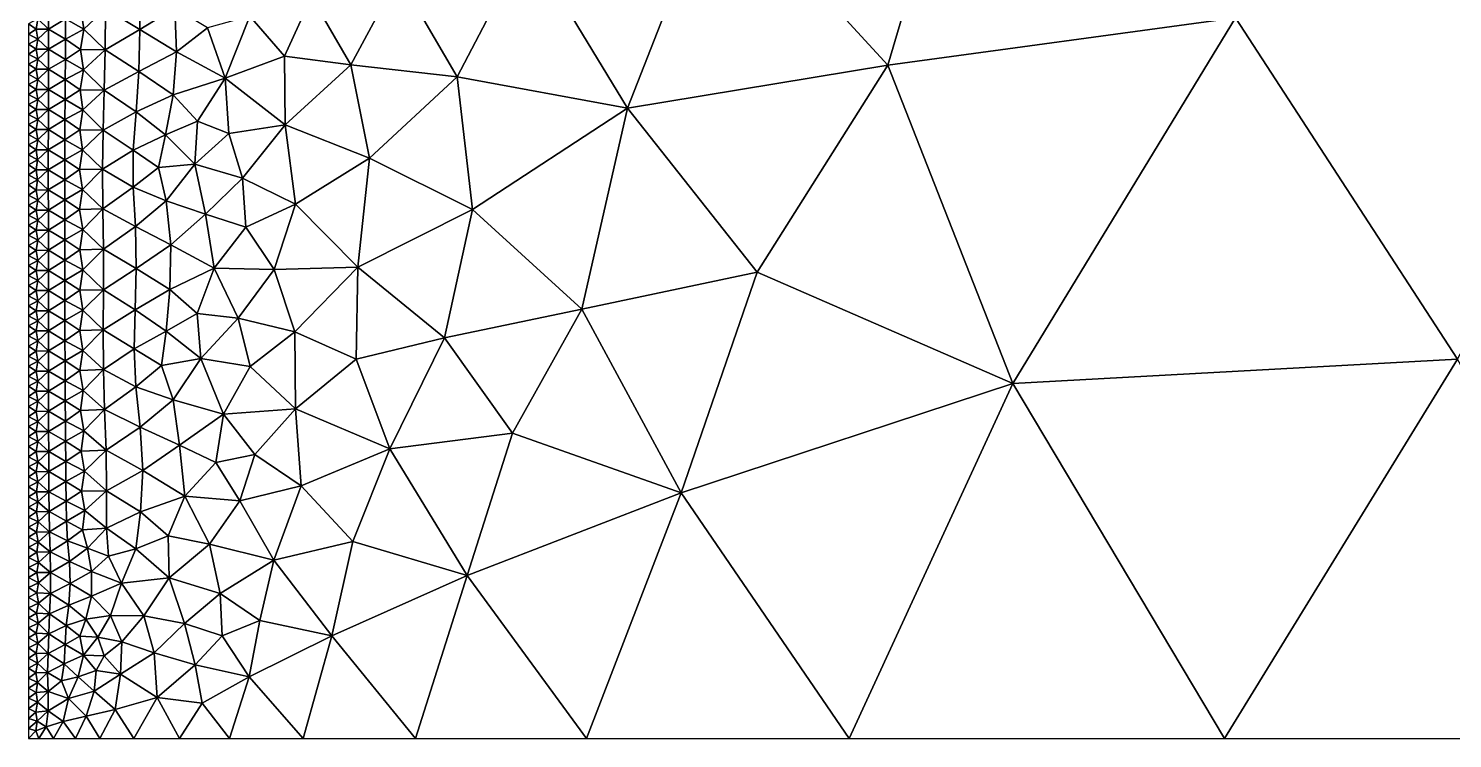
# Model space of a CAD drawing. Header units: metres. Extents: x 0 to 72, y -280 to 0.
# Drawn here: x 0.02 to 28.33, y -280 to -265.88 of the extents above; entities that cross this region are included whole.
import ezdxf

# ---------------------------------------------------------------- set-up
doc = ezdxf.new("R2010")
doc.units = ezdxf.units.M

msp = doc.modelspace()

# ---------------------------------------------------------------- linework, layer by layer
at = {"layer": 'layer', "color": 0}
for points in [[(17.1056, -266.608), (19.0917, -259.909), (13.7135, -262.906)], [(17.1056, -266.608), (24.0171, -265.669), (19.0917, -259.909)], [(11.9336, -267.461), (13.7135, -262.906), (9.93824, -264.177)], [(11.9336, -267.461), (17.1056, -266.608), (13.7135, -262.906)], [(8.54482, -266.837), (9.93824, -264.177), (7.3793, -264.837)], [(8.54482, -266.837), (11.9336, -267.461), (9.93824, -264.177)], [(24.0171, -265.669), (28.433, -272.457), (32.8264, -264.227)], [(6.42834, -266.601), (7.3793, -264.837), (5.64447, -265.246)], [(6.42834, -266.601), (8.54482, -266.837), (7.3793, -264.837)], [(2.23362, -265.075), (1.54971, -265.49), (2.23511, -265.902)], [(2.23362, -265.075), (2.23511, -265.902), (2.93198, -265.475)], [(5.10823, -266.429), (5.64447, -265.246), (4.42041, -265.631)], [(5.10823, -266.429), (6.42834, -266.601), (5.64447, -265.246)], [(0.420062, -265.489), (0.204827, -265.689), (0.41975, -265.89)], [(0.420062, -265.489), (0.41975, -265.89), (0.75581, -265.69)], [(1.06036, -265.49), (0.75581, -265.69), (1.12029, -265.893)], [(1.06036, -265.49), (1.12029, -265.893), (1.54971, -265.49)], [(1.54971, -265.49), (1.12029, -265.893), (1.54394, -266.302)], [(1.54971, -265.49), (1.54394, -266.302), (2.23511, -265.902)], [(2.93198, -265.475), (2.23511, -265.902), (2.9616, -266.34)], [(2.93198, -265.475), (2.9616, -266.34), (3.58135, -265.868)], [(0.204827, -265.689), (0.02, -265.789), (0.174085, -265.889)], [(0.02, -265.789), (0.02, -265.989), (0.174085, -265.889)], [(0.204827, -265.689), (0.174085, -265.889), (0.41975, -265.89)], [(0.75581, -265.69), (0.41975, -265.89), (0.754908, -266.092)], [(0.75581, -265.69), (0.754908, -266.092), (1.12029, -265.893)], [(3.58135, -265.868), (2.9616, -266.34), (3.93312, -266.868)], [(3.93312, -266.868), (4.42041, -265.631), (3.58135, -265.868)], [(3.93312, -266.868), (5.10823, -266.429), (4.42041, -265.631)], [(19.5952, -272.94), (24.0171, -265.669), (17.1056, -266.608)], [(19.5952, -272.94), (28.433, -272.457), (24.0171, -265.669)], [(0.174085, -265.889), (0.02, -265.989), (0.204643, -266.089)], [(0.02, -265.989), (0.02, -266.189), (0.204643, -266.089)], [(0.204643, -266.089), (0.02, -266.189), (0.173899, -266.29)], [(0.204643, -266.089), (0.173899, -266.29), (0.419202, -266.29)], [(0.174085, -265.889), (0.204643, -266.089), (0.41975, -265.89)], [(0.41975, -265.89), (0.204643, -266.089), (0.419202, -266.29)], [(0.41975, -265.89), (0.419202, -266.29), (0.754908, -266.092)], [(0.754908, -266.092), (0.419202, -266.29), (0.753298, -266.493)], [(0.754908, -266.092), (0.753298, -266.493), (1.05731, -266.295)], [(1.12029, -265.893), (0.754908, -266.092), (1.05731, -266.295)], [(1.12029, -265.893), (1.05731, -266.295), (1.54394, -266.302)], [(2.23511, -265.902), (1.54394, -266.302), (2.21748, -266.731)], [(2.23511, -265.902), (2.21748, -266.731), (2.9616, -266.34)], [(0.02, -266.189), (0.02, -266.389), (0.173899, -266.29)], [(0.173899, -266.29), (0.02, -266.389), (0.204357, -266.49)], [(0.02, -266.389), (0.02, -266.589), (0.204357, -266.49)], [(0.173899, -266.29), (0.204357, -266.49), (0.419202, -266.29)], [(0.419202, -266.29), (0.204357, -266.49), (0.418402, -266.691)], [(0.419202, -266.29), (0.418402, -266.691), (0.753298, -266.493)], [(1.05731, -266.295), (0.753298, -266.493), (1.11413, -266.698)], [(1.05731, -266.295), (1.11413, -266.698), (1.54394, -266.302)], [(1.54394, -266.302), (1.11413, -266.698), (1.52674, -267.108)], [(1.54394, -266.302), (1.52674, -267.108), (2.21748, -266.731)], [(2.9616, -266.34), (2.21748, -266.731), (2.89699, -267.197)], [(2.9616, -266.34), (2.89699, -267.197), (3.93312, -266.868)], [(5.12218, -267.794), (5.10823, -266.429), (3.93312, -266.868)], [(5.12218, -267.794), (6.42834, -266.601), (5.10823, -266.429)], [(0.204357, -266.49), (0.02, -266.589), (0.173631, -266.69)], [(0.02, -266.589), (0.02, -266.789), (0.173631, -266.69)], [(0.173631, -266.69), (0.02, -266.789), (0.203973, -266.89)], [(0.204357, -266.49), (0.173631, -266.69), (0.418402, -266.691)], [(0.173631, -266.69), (0.203973, -266.89), (0.418402, -266.691)], [(0.418402, -266.691), (0.203973, -266.89), (0.41739, -267.091)], [(0.418402, -266.691), (0.41739, -267.091), (0.751189, -266.894)], [(0.753298, -266.493), (0.418402, -266.691), (0.751189, -266.894)], [(0.753298, -266.493), (0.751189, -266.894), (1.11413, -266.698)], [(1.11413, -266.698), (0.751189, -266.894), (1.04961, -267.097)], [(1.11413, -266.698), (1.04961, -267.097), (1.52674, -267.108)], [(6.79734, -268.455), (6.42834, -266.601), (5.12218, -267.794)], [(6.79734, -268.455), (8.54482, -266.837), (6.42834, -266.601)], [(14.5103, -270.722), (17.1056, -266.608), (11.9336, -267.461)], [(14.5103, -270.722), (19.5952, -272.94), (17.1056, -266.608)], [(0.02, -266.789), (0.02, -266.99), (0.203973, -266.89)], [(0.203973, -266.89), (0.02, -266.99), (0.173296, -267.09)], [(0.02, -266.99), (0.02, -267.19), (0.173296, -267.09)], [(0.203973, -266.89), (0.173296, -267.09), (0.41739, -267.091)], [(0.751189, -266.894), (0.41739, -267.091), (0.748486, -267.293)], [(0.751189, -266.894), (0.748486, -267.293), (1.04961, -267.097)], [(2.21748, -266.731), (1.52674, -267.108), (2.1623, -267.537)], [(2.21748, -266.731), (2.1623, -267.537), (2.89699, -267.197)], [(3.93312, -266.868), (2.89699, -267.197), (3.38025, -267.72)], [(4.00589, -267.964), (3.93312, -266.868), (3.38025, -267.72)], [(4.00589, -267.964), (5.12218, -267.794), (3.93312, -266.868)], [(8.846, -269.482), (8.54482, -266.837), (6.79734, -268.455)], [(8.846, -269.482), (11.9336, -267.461), (8.54482, -266.837)], [(0.173296, -267.09), (0.02, -267.19), (0.203529, -267.29)], [(0.02, -267.19), (0.02, -267.39), (0.203529, -267.29)], [(0.203529, -267.29), (0.02, -267.39), (0.172941, -267.49)], [(0.203529, -267.29), (0.172941, -267.49), (0.416299, -267.491)], [(0.173296, -267.09), (0.203529, -267.29), (0.41739, -267.091)], [(0.41739, -267.091), (0.203529, -267.29), (0.416299, -267.491)], [(0.41739, -267.091), (0.416299, -267.491), (0.748486, -267.293)], [(1.04961, -267.097), (0.748486, -267.293), (1.10334, -267.497)], [(1.04961, -267.097), (1.10334, -267.497), (1.52674, -267.108)], [(1.52674, -267.108), (1.10334, -267.497), (1.50245, -267.9)], [(1.52674, -267.108), (1.50245, -267.9), (2.1623, -267.537)], [(2.89699, -267.197), (2.1623, -267.537), (2.74387, -267.995)], [(2.89699, -267.197), (2.74387, -267.995), (3.38025, -267.72)], [(0.02, -267.39), (0.02, -267.59), (0.172941, -267.49)], [(0.172941, -267.49), (0.02, -267.59), (0.203097, -267.69)], [(0.172941, -267.49), (0.203097, -267.69), (0.416299, -267.491)], [(0.416299, -267.491), (0.203097, -267.69), (0.415321, -267.891)], [(0.416299, -267.491), (0.415321, -267.891), (0.745906, -267.692)], [(0.748486, -267.293), (0.416299, -267.491), (0.745906, -267.692)], [(0.748486, -267.293), (0.745906, -267.692), (1.10334, -267.497)], [(1.10334, -267.497), (0.745906, -267.692), (1.0397, -267.894)], [(1.10334, -267.497), (1.0397, -267.894), (1.50245, -267.9)], [(2.1623, -267.537), (1.50245, -267.9), (2.09933, -268.298)], [(2.1623, -267.537), (2.09933, -268.298), (2.74387, -267.995)], [(11.0201, -271.461), (11.9336, -267.461), (8.846, -269.482)], [(11.0201, -271.461), (14.5103, -270.722), (11.9336, -267.461)], [(0.02, -267.59), (0.02, -267.79), (0.203097, -267.69)], [(0.203097, -267.69), (0.02, -267.79), (0.172628, -267.89)], [(0.02, -267.79), (0.02, -267.99), (0.172628, -267.89)], [(0.203097, -267.69), (0.172628, -267.89), (0.415321, -267.891)], [(0.745906, -267.692), (0.415321, -267.891), (0.743653, -268.091)], [(0.745906, -267.692), (0.743653, -268.091), (1.0397, -267.894)], [(3.38025, -267.72), (2.74387, -267.995), (3.32734, -268.58)], [(3.32734, -268.58), (4.00589, -267.964), (3.38025, -267.72)], [(4.27451, -268.853), (5.12218, -267.794), (4.00589, -267.964)], [(5.32741, -269.375), (5.12218, -267.794), (4.27451, -268.853)], [(5.32741, -269.375), (6.79734, -268.455), (5.12218, -267.794)], [(0.172628, -267.89), (0.02, -267.99), (0.202756, -268.09)], [(0.02, -267.99), (0.02, -268.191), (0.202756, -268.09)], [(0.202756, -268.09), (0.02, -268.191), (0.172419, -268.29)], [(0.202756, -268.09), (0.172419, -268.29), (0.414643, -268.29)], [(0.172628, -267.89), (0.202756, -268.09), (0.415321, -267.891)], [(0.415321, -267.891), (0.202756, -268.09), (0.414643, -268.29)], [(0.415321, -267.891), (0.414643, -268.29), (0.743653, -268.091)], [(0.743653, -268.091), (0.414643, -268.29), (0.742432, -268.489)], [(0.743653, -268.091), (0.742432, -268.489), (1.09396, -268.29)], [(1.0397, -267.894), (0.743653, -268.091), (1.09396, -268.29)], [(1.0397, -267.894), (1.09396, -268.29), (1.50245, -267.9)], [(1.50245, -267.9), (1.09396, -268.29), (1.48957, -268.679)], [(1.50245, -267.9), (1.48957, -268.679), (2.09933, -268.298)], [(2.74387, -267.995), (2.09933, -268.298), (2.60451, -268.644)], [(2.74387, -267.995), (2.60451, -268.644), (3.32734, -268.58)], [(4.27451, -268.853), (4.00589, -267.964), (3.32734, -268.58)], [(0.02, -268.191), (0.02, -268.391), (0.172419, -268.29)], [(0.172419, -268.29), (0.02, -268.391), (0.20257, -268.49)], [(0.02, -268.391), (0.02, -268.591), (0.20257, -268.49)], [(0.172419, -268.29), (0.20257, -268.49), (0.414643, -268.29)], [(0.414643, -268.29), (0.20257, -268.49), (0.414389, -268.689)], [(0.414643, -268.29), (0.414389, -268.689), (0.742432, -268.489)], [(1.09396, -268.29), (0.742432, -268.489), (1.03473, -268.685)], [(1.09396, -268.29), (1.03473, -268.685), (1.48957, -268.679)], [(2.09933, -268.298), (1.48957, -268.679), (2.09867, -269.036)], [(2.09933, -268.298), (2.09867, -269.036), (2.60451, -268.644)], [(0.20257, -268.49), (0.02, -268.591), (0.172349, -268.69)], [(0.02, -268.591), (0.02, -268.791), (0.172349, -268.69)], [(0.172349, -268.69), (0.02, -268.791), (0.202558, -268.89)], [(0.20257, -268.49), (0.172349, -268.69), (0.414389, -268.689)], [(0.172349, -268.69), (0.202558, -268.89), (0.414389, -268.689)], [(0.414389, -268.689), (0.202558, -268.89), (0.414533, -269.089)], [(0.742432, -268.489), (0.414389, -268.689), (0.742233, -268.887)], [(0.414389, -268.689), (0.414533, -269.089), (0.742233, -268.887)], [(0.742432, -268.489), (0.742233, -268.887), (1.03473, -268.685)], [(1.03473, -268.685), (0.742233, -268.887), (1.0928, -269.081)], [(1.03473, -268.685), (1.0928, -269.081), (1.48957, -268.679)], [(1.48957, -268.679), (1.0928, -269.081), (1.49698, -269.464)], [(1.48957, -268.679), (1.49698, -269.464), (2.09867, -269.036)], [(2.60451, -268.644), (2.09867, -269.036), (2.7592, -269.307)], [(2.60451, -268.644), (2.7592, -269.307), (3.32734, -268.58)], [(3.32734, -268.58), (2.7592, -269.307), (3.53882, -269.569)], [(3.53882, -269.569), (4.27451, -268.853), (3.32734, -268.58)], [(6.56639, -270.628), (6.79734, -268.455), (5.32741, -269.375)], [(6.56639, -270.628), (8.846, -269.482), (6.79734, -268.455)], [(0.02, -268.791), (0.02, -268.991), (0.202558, -268.89)], [(0.202558, -268.89), (0.02, -268.991), (0.172408, -269.091)], [(0.02, -268.991), (0.02, -269.191), (0.172408, -269.091)], [(0.202558, -268.89), (0.172408, -269.091), (0.414533, -269.089)], [(0.742233, -268.887), (0.414533, -269.089), (0.742969, -269.285)], [(0.742233, -268.887), (0.742969, -269.285), (1.0928, -269.081)], [(4.34331, -269.827), (4.27451, -268.853), (3.53882, -269.569)], [(4.34331, -269.827), (5.32741, -269.375), (4.27451, -268.853)], [(0.172408, -269.091), (0.02, -269.191), (0.202682, -269.29)], [(0.02, -269.191), (0.02, -269.392), (0.202682, -269.29)], [(0.172408, -269.091), (0.202682, -269.29), (0.414533, -269.089)], [(0.414533, -269.089), (0.202682, -269.29), (0.414941, -269.489)], [(0.414533, -269.089), (0.414941, -269.489), (0.742969, -269.285)], [(1.0928, -269.081), (0.742969, -269.285), (1.0375, -269.48)], [(1.0928, -269.081), (1.0375, -269.48), (1.49698, -269.464)], [(2.09867, -269.036), (1.49698, -269.464), (2.14521, -269.819)], [(2.09867, -269.036), (2.14521, -269.819), (2.7592, -269.307)], [(0.202682, -269.29), (0.02, -269.392), (0.172546, -269.491)], [(0.02, -269.392), (0.02, -269.592), (0.172546, -269.491)], [(0.172546, -269.491), (0.02, -269.592), (0.202866, -269.691)], [(0.202682, -269.29), (0.172546, -269.491), (0.414941, -269.489)], [(0.172546, -269.491), (0.202866, -269.691), (0.414941, -269.489)], [(0.414941, -269.489), (0.202866, -269.691), (0.415394, -269.889)], [(0.742969, -269.285), (0.414941, -269.489), (0.744164, -269.685)], [(0.414941, -269.489), (0.415394, -269.889), (0.744164, -269.685)], [(0.742969, -269.285), (0.744164, -269.685), (1.0375, -269.48)], [(1.0375, -269.48), (0.744164, -269.685), (1.09763, -269.878)], [(1.0375, -269.48), (1.09763, -269.878), (1.49698, -269.464)], [(1.49698, -269.464), (1.09763, -269.878), (1.5084, -270.266)], [(1.49698, -269.464), (1.5084, -270.266), (2.14521, -269.819)], [(2.7592, -269.307), (2.14521, -269.819), (2.85182, -270.18)], [(2.7592, -269.307), (2.85182, -270.18), (3.53882, -269.569)], [(4.9029, -270.673), (5.32741, -269.375), (4.34331, -269.827)], [(4.9029, -270.673), (6.56639, -270.628), (5.32741, -269.375)], [(8.29397, -272.034), (8.846, -269.482), (6.56639, -270.628)], [(8.29397, -272.034), (11.0201, -271.461), (8.846, -269.482)], [(0.02, -269.592), (0.02, -269.792), (0.202866, -269.691)], [(0.202866, -269.691), (0.02, -269.792), (0.172692, -269.891)], [(0.02, -269.792), (0.02, -269.992), (0.172692, -269.891)], [(0.202866, -269.691), (0.172692, -269.891), (0.415394, -269.889)], [(0.744164, -269.685), (0.415394, -269.889), (0.74521, -270.085)], [(0.744164, -269.685), (0.74521, -270.085), (1.09763, -269.878)], [(2.14521, -269.819), (1.5084, -270.266), (2.16217, -270.649)], [(2.14521, -269.819), (2.16217, -270.649), (2.85182, -270.18)], [(3.71338, -270.646), (3.53882, -269.569), (2.85182, -270.18)], [(3.71338, -270.646), (4.34331, -269.827), (3.53882, -269.569)], [(3.71338, -270.646), (4.9029, -270.673), (4.34331, -269.827)], [(0.172692, -269.891), (0.02, -269.992), (0.203025, -270.091)], [(0.02, -269.992), (0.02, -270.192), (0.203025, -270.091)], [(0.203025, -270.091), (0.02, -270.192), (0.172787, -270.291)], [(0.172692, -269.891), (0.203025, -270.091), (0.415394, -269.889)], [(0.203025, -270.091), (0.172787, -270.291), (0.415707, -270.29)], [(0.415394, -269.889), (0.203025, -270.091), (0.415707, -270.29)], [(0.415394, -269.889), (0.415707, -270.29), (0.74521, -270.085)], [(0.74521, -270.085), (0.415707, -270.29), (0.745803, -270.487)], [(1.09763, -269.878), (0.74521, -270.085), (1.04173, -270.281)], [(0.74521, -270.085), (0.745803, -270.487), (1.04173, -270.281)], [(1.09763, -269.878), (1.04173, -270.281), (1.5084, -270.266)], [(0.02, -270.192), (0.02, -270.392), (0.172787, -270.291)], [(0.172787, -270.291), (0.02, -270.392), (0.203101, -270.491)], [(0.02, -270.392), (0.02, -270.592), (0.203101, -270.491)], [(0.172787, -270.291), (0.203101, -270.491), (0.415707, -270.29)], [(0.415707, -270.29), (0.203101, -270.491), (0.415786, -270.69)], [(0.415707, -270.29), (0.415786, -270.69), (0.745803, -270.487)], [(1.04173, -270.281), (0.745803, -270.487), (1.10033, -270.681)], [(1.04173, -270.281), (1.10033, -270.681), (1.5084, -270.266)], [(1.5084, -270.266), (1.10033, -270.681), (1.50855, -271.075)], [(1.5084, -270.266), (1.50855, -271.075), (2.16217, -270.649)], [(2.85182, -270.18), (2.16217, -270.649), (2.82733, -271.069)], [(2.85182, -270.18), (2.82733, -271.069), (3.71338, -270.646)], [(0.203101, -270.491), (0.02, -270.592), (0.172804, -270.692)], [(0.02, -270.592), (0.02, -270.793), (0.172804, -270.692)], [(0.203101, -270.491), (0.172804, -270.692), (0.415786, -270.69)], [(0.745803, -270.487), (0.415786, -270.69), (0.745742, -270.888)], [(0.745803, -270.487), (0.745742, -270.888), (1.10033, -270.681)], [(1.10033, -270.681), (0.745742, -270.888), (1.04166, -271.085)], [(1.10033, -270.681), (1.04166, -271.085), (1.50855, -271.075)], [(2.16217, -270.649), (1.50855, -271.075), (2.1435, -271.472)], [(2.16217, -270.649), (2.1435, -271.472), (2.82733, -271.069)], [(3.37482, -271.545), (3.71338, -270.646), (2.82733, -271.069)], [(4.18659, -271.641), (3.71338, -270.646), (3.37482, -271.545)], [(4.18659, -271.641), (4.9029, -270.673), (3.71338, -270.646)], [(5.31446, -271.91), (4.9029, -270.673), (4.18659, -271.641)], [(5.31446, -271.91), (6.56639, -270.628), (4.9029, -270.673)], [(6.53563, -272.453), (6.56639, -270.628), (5.31446, -271.91)], [(6.53563, -272.453), (8.29397, -272.034), (6.56639, -270.628)], [(0.172804, -270.692), (0.02, -270.793), (0.203084, -270.892)], [(0.02, -270.793), (0.02, -270.993), (0.203084, -270.892)], [(0.203084, -270.892), (0.02, -270.993), (0.172757, -271.092)], [(0.203084, -270.892), (0.172757, -271.092), (0.415662, -271.091)], [(0.172804, -270.692), (0.203084, -270.892), (0.415786, -270.69)], [(0.415786, -270.69), (0.203084, -270.892), (0.415662, -271.091)], [(0.415786, -270.69), (0.415662, -271.091), (0.745742, -270.888)], [(0.745742, -270.888), (0.415662, -271.091), (0.745288, -271.289)], [(0.745742, -270.888), (0.745288, -271.289), (1.04166, -271.085)], [(12.9947, -275.116), (14.5103, -270.722), (11.0201, -271.461)], [(12.9947, -275.116), (19.5952, -272.94), (14.5103, -270.722)], [(0.02, -270.993), (0.02, -271.193), (0.172757, -271.092)], [(0.172757, -271.092), (0.02, -271.193), (0.203015, -271.292)], [(0.02, -271.193), (0.02, -271.393), (0.203015, -271.292)], [(0.172757, -271.092), (0.203015, -271.292), (0.415662, -271.091)], [(0.415662, -271.091), (0.203015, -271.292), (0.415483, -271.491)], [(0.415662, -271.091), (0.415483, -271.491), (0.745288, -271.289)], [(1.04166, -271.085), (0.745288, -271.289), (1.09861, -271.484)], [(1.04166, -271.085), (1.09861, -271.484), (1.50855, -271.075)], [(1.50855, -271.075), (1.09861, -271.484), (1.50241, -271.875)], [(1.50855, -271.075), (1.50241, -271.875), (2.1435, -271.472)], [(2.82733, -271.069), (2.1435, -271.472), (2.75785, -271.896)], [(2.82733, -271.069), (2.75785, -271.896), (3.37482, -271.545)], [(0.203015, -271.292), (0.02, -271.393), (0.172698, -271.493)], [(0.02, -271.393), (0.02, -271.593), (0.172698, -271.493)], [(0.172698, -271.493), (0.02, -271.593), (0.202971, -271.693)], [(0.203015, -271.292), (0.172698, -271.493), (0.415483, -271.491)], [(0.172698, -271.493), (0.202971, -271.693), (0.415483, -271.491)], [(0.415483, -271.491), (0.202971, -271.693), (0.415458, -271.891)], [(0.415483, -271.491), (0.415458, -271.891), (0.744856, -271.689)], [(0.745288, -271.289), (0.415483, -271.491), (0.744856, -271.689)], [(0.745288, -271.289), (0.744856, -271.689), (1.09861, -271.484)], [(1.09861, -271.484), (0.744856, -271.689), (1.03971, -271.885)], [(1.09861, -271.484), (1.03971, -271.885), (1.50241, -271.875)], [(2.1435, -271.472), (1.50241, -271.875), (2.1193, -272.252)], [(2.1435, -271.472), (2.1193, -272.252), (2.75785, -271.896)], [(9.64434, -273.926), (11.0201, -271.461), (8.29397, -272.034)], [(9.64434, -273.926), (12.9947, -275.116), (11.0201, -271.461)], [(0.02, -271.593), (0.02, -271.793), (0.202971, -271.693)], [(0.202971, -271.693), (0.02, -271.793), (0.172696, -271.893)], [(0.02, -271.793), (0.02, -271.994), (0.172696, -271.893)], [(0.202971, -271.693), (0.172696, -271.893), (0.415458, -271.891)], [(0.744856, -271.689), (0.415458, -271.891), (0.745019, -272.088)], [(0.744856, -271.689), (0.745019, -272.088), (1.03971, -271.885)], [(3.44533, -272.445), (3.37482, -271.545), (2.75785, -271.896)], [(3.44533, -272.445), (4.18659, -271.641), (3.37482, -271.545)], [(4.42637, -272.6), (4.18659, -271.641), (3.44533, -272.445)], [(4.42637, -272.6), (5.31446, -271.91), (4.18659, -271.641)], [(0.172696, -271.893), (0.02, -271.994), (0.203037, -272.093)], [(0.02, -271.994), (0.02, -272.194), (0.203037, -272.093)], [(0.203037, -272.093), (0.02, -272.194), (0.172814, -272.293)], [(0.172696, -271.893), (0.203037, -272.093), (0.415458, -271.891)], [(0.203037, -272.093), (0.172814, -272.293), (0.415777, -272.291)], [(0.415458, -271.891), (0.203037, -272.093), (0.415777, -272.291)], [(0.415458, -271.891), (0.415777, -272.291), (0.745019, -272.088)], [(0.745019, -272.088), (0.415777, -272.291), (0.74613, -272.487)], [(1.03971, -271.885), (0.745019, -272.088), (1.09884, -272.281)], [(0.745019, -272.088), (0.74613, -272.487), (1.09884, -272.281)], [(1.03971, -271.885), (1.09884, -272.281), (1.50241, -271.875)], [(1.50241, -271.875), (1.09884, -272.281), (1.50845, -272.664)], [(1.50241, -271.875), (1.50845, -272.664), (2.1193, -272.252)], [(2.75785, -271.896), (2.1193, -272.252), (2.66719, -272.578)], [(2.75785, -271.896), (2.66719, -272.578), (3.44533, -272.445)], [(5.32747, -273.443), (5.31446, -271.91), (4.42637, -272.6)], [(5.32747, -273.443), (6.53563, -272.453), (5.31446, -271.91)], [(7.20526, -274.241), (8.29397, -272.034), (6.53563, -272.453)], [(7.20526, -274.241), (9.64434, -273.926), (8.29397, -272.034)], [(0.02, -272.194), (0.02, -272.394), (0.172814, -272.293)], [(0.172814, -272.293), (0.02, -272.394), (0.203279, -272.493)], [(0.172814, -272.293), (0.203279, -272.493), (0.415777, -272.291)], [(0.415777, -272.291), (0.203279, -272.493), (0.416566, -272.691)], [(0.415777, -272.291), (0.416566, -272.691), (0.74613, -272.487)], [(1.09884, -272.281), (0.74613, -272.487), (1.04327, -272.681)], [(1.09884, -272.281), (1.04327, -272.681), (1.50845, -272.664)], [(2.1193, -272.252), (1.50845, -272.664), (2.15693, -273.007)], [(2.1193, -272.252), (2.15693, -273.007), (2.66719, -272.578)], [(0.02, -272.394), (0.02, -272.594), (0.203279, -272.493)], [(0.203279, -272.493), (0.02, -272.594), (0.173088, -272.693)], [(0.02, -272.594), (0.02, -272.794), (0.173088, -272.693)], [(0.203279, -272.493), (0.173088, -272.693), (0.416566, -272.691)], [(0.74613, -272.487), (0.416566, -272.691), (0.748521, -272.886)], [(0.74613, -272.487), (0.748521, -272.886), (1.04327, -272.681)], [(1.04327, -272.681), (1.10778, -273.077), (1.50845, -272.664)], [(1.50845, -272.664), (1.10778, -273.077), (1.53482, -273.457)], [(1.50845, -272.664), (1.53482, -273.457), (2.15693, -273.007)], [(2.66719, -272.578), (2.15693, -273.007), (2.89769, -273.264)], [(2.66719, -272.578), (2.89769, -273.264), (3.44533, -272.445)], [(3.8974, -273.547), (3.44533, -272.445), (2.89769, -273.264)], [(3.8974, -273.547), (4.42637, -272.6), (3.44533, -272.445)], [(5.32747, -273.443), (4.42637, -272.6), (3.8974, -273.547)], [(7.20526, -274.241), (6.53563, -272.453), (5.32747, -273.443)], [(19.5952, -272.94), (23.7989, -280), (28.433, -272.457)], [(23.7989, -280), (32.616, -280), (28.433, -272.457)], [(0.173088, -272.693), (0.02, -272.794), (0.203713, -272.893)], [(0.02, -272.794), (0.02, -272.994), (0.203713, -272.893)], [(0.203713, -272.893), (0.02, -272.994), (0.173505, -273.093)], [(0.173088, -272.693), (0.203713, -272.893), (0.416566, -272.691)], [(0.203713, -272.893), (0.173505, -273.093), (0.417792, -273.091)], [(0.416566, -272.691), (0.203713, -272.893), (0.417792, -273.091)], [(0.416566, -272.691), (0.417792, -273.091), (0.748521, -272.886)], [(0.748521, -272.886), (0.417792, -273.091), (0.75174, -273.286)], [(1.04327, -272.681), (0.748521, -272.886), (1.10778, -273.077)], [(0.748521, -272.886), (0.75174, -273.286), (1.10778, -273.077)], [(12.9947, -275.116), (16.3381, -280), (19.5952, -272.94)], [(16.3381, -280), (23.7989, -280), (19.5952, -272.94)], [(0.02, -272.994), (0.02, -273.195), (0.173505, -273.093)], [(0.173505, -273.093), (0.02, -273.195), (0.204301, -273.293)], [(0.02, -273.195), (0.02, -273.395), (0.204301, -273.293)], [(0.173505, -273.093), (0.204301, -273.293), (0.417792, -273.091)], [(0.417792, -273.091), (0.204301, -273.293), (0.419311, -273.491)], [(0.417792, -273.091), (0.419311, -273.491), (0.75174, -273.286)], [(1.10778, -273.077), (0.75174, -273.286), (1.05496, -273.479)], [(1.10778, -273.077), (1.05496, -273.479), (1.53482, -273.457)], [(2.15693, -273.007), (1.53482, -273.457), (2.23975, -273.809)], [(2.15693, -273.007), (2.23975, -273.809), (2.89769, -273.264)], [(0.204301, -273.293), (0.02, -273.395), (0.174015, -273.494)], [(0.02, -273.395), (0.02, -273.595), (0.174015, -273.494)], [(0.174015, -273.494), (0.02, -273.595), (0.204961, -273.694)], [(0.204301, -273.293), (0.174015, -273.494), (0.419311, -273.491)], [(0.174015, -273.494), (0.204961, -273.694), (0.419311, -273.491)], [(0.419311, -273.491), (0.204961, -273.694), (0.420896, -273.892)], [(0.75174, -273.286), (0.419311, -273.491), (0.755602, -273.687)], [(0.419311, -273.491), (0.420896, -273.892), (0.755602, -273.687)], [(0.75174, -273.286), (0.755602, -273.687), (1.05496, -273.479)], [(1.05496, -273.479), (0.755602, -273.687), (1.12273, -273.878)], [(1.05496, -273.479), (1.12273, -273.878), (1.53482, -273.457)], [(1.53482, -273.457), (1.12273, -273.878), (1.56386, -274.267)], [(1.53482, -273.457), (1.56386, -274.267), (2.23975, -273.809)], [(2.89769, -273.264), (2.23975, -273.809), (3.02445, -274.168)], [(2.89769, -273.264), (3.02445, -274.168), (3.8974, -273.547)], [(4.51745, -274.354), (5.32747, -273.443), (3.8974, -273.547)], [(5.43932, -274.976), (5.32747, -273.443), (4.51745, -274.354)], [(5.43932, -274.976), (7.20526, -274.241), (5.32747, -273.443)], [(0.02, -273.595), (0.02, -273.795), (0.204961, -273.694)], [(0.204961, -273.694), (0.02, -273.795), (0.174543, -273.894)], [(0.02, -273.795), (0.02, -273.995), (0.174543, -273.894)], [(0.204961, -273.694), (0.174543, -273.894), (0.420896, -273.892)], [(0.755602, -273.687), (0.420896, -273.892), (0.759137, -274.088)], [(0.755602, -273.687), (0.759137, -274.088), (1.12273, -273.878)], [(3.02445, -274.168), (3.74741, -274.509), (3.8974, -273.547)], [(3.74741, -274.509), (4.51745, -274.354), (3.8974, -273.547)], [(0.174543, -273.894), (0.02, -273.995), (0.205609, -274.094)], [(0.02, -273.995), (0.02, -274.195), (0.205609, -274.094)], [(0.174543, -273.894), (0.205609, -274.094), (0.420896, -273.892)], [(0.420896, -273.892), (0.205609, -274.094), (0.422365, -274.292)], [(0.420896, -273.892), (0.422365, -274.292), (0.759137, -274.088)], [(1.12273, -273.878), (0.759137, -274.088), (1.06784, -274.283)], [(1.12273, -273.878), (1.06784, -274.283), (1.56386, -274.267)], [(2.23975, -273.809), (1.56386, -274.267), (2.29173, -274.669)], [(2.23975, -273.809), (2.29173, -274.669), (3.02445, -274.168)], [(8.74376, -276.761), (9.64434, -273.926), (7.20526, -274.241)], [(8.74376, -276.761), (12.9947, -275.116), (9.64434, -273.926)], [(0.205609, -274.094), (0.02, -274.195), (0.175038, -274.294)], [(0.02, -274.195), (0.02, -274.396), (0.175038, -274.294)], [(0.175038, -274.294), (0.02, -274.396), (0.206226, -274.494)], [(0.205609, -274.094), (0.175038, -274.294), (0.422365, -274.292)], [(0.175038, -274.294), (0.206226, -274.494), (0.422365, -274.292)], [(0.422365, -274.292), (0.206226, -274.494), (0.423782, -274.692)], [(0.759137, -274.088), (0.422365, -274.292), (0.762269, -274.488)], [(0.422365, -274.292), (0.423782, -274.692), (0.762269, -274.488)], [(0.759137, -274.088), (0.762269, -274.488), (1.06784, -274.283)], [(1.06784, -274.283), (0.762269, -274.488), (1.13397, -274.681)], [(1.06784, -274.283), (1.13397, -274.681), (1.56386, -274.267)], [(1.56386, -274.267), (1.13397, -274.681), (1.57302, -275.071)], [(1.56386, -274.267), (1.57302, -275.071), (2.29173, -274.669)], [(3.02445, -274.168), (2.29173, -274.669), (3.13069, -275.178)], [(3.13069, -275.178), (3.74741, -274.509), (3.02445, -274.168)], [(4.22361, -275.271), (4.51745, -274.354), (3.74741, -274.509)], [(4.22361, -275.271), (5.43932, -274.976), (4.51745, -274.354)], [(6.46893, -276.08), (7.20526, -274.241), (5.43932, -274.976)], [(6.46893, -276.08), (8.74376, -276.761), (7.20526, -274.241)], [(0.02, -274.396), (0.02, -274.596), (0.206226, -274.494)], [(0.206226, -274.494), (0.02, -274.596), (0.175539, -274.694)], [(0.02, -274.596), (0.02, -274.796), (0.175539, -274.694)], [(0.206226, -274.494), (0.175539, -274.694), (0.423782, -274.692)], [(0.762269, -274.488), (0.423782, -274.692), (0.765025, -274.887)], [(0.762269, -274.488), (0.765025, -274.887), (1.13397, -274.681)], [(3.13069, -275.178), (4.22361, -275.271), (3.74741, -274.509)], [(0.175539, -274.694), (0.02, -274.796), (0.206942, -274.894)], [(0.02, -274.796), (0.02, -274.996), (0.206942, -274.894)], [(0.206942, -274.894), (0.02, -274.996), (0.176242, -275.094)], [(0.175539, -274.694), (0.206942, -274.894), (0.423782, -274.692)], [(0.206942, -274.894), (0.176242, -275.094), (0.425645, -275.091)], [(0.423782, -274.692), (0.206942, -274.894), (0.425645, -275.091)], [(0.423782, -274.692), (0.425645, -275.091), (0.765025, -274.887)], [(0.765025, -274.887), (0.425645, -275.091), (0.769001, -275.282)], [(1.13397, -274.681), (0.765025, -274.887), (1.07552, -275.08)], [(0.765025, -274.887), (0.769001, -275.282), (1.07552, -275.08)], [(1.13397, -274.681), (1.07552, -275.08), (1.57302, -275.071)], [(2.29173, -274.669), (1.57302, -275.071), (2.2491, -275.494)], [(2.29173, -274.669), (2.2491, -275.494), (3.13069, -275.178)], [(0.02, -274.996), (0.02, -275.196), (0.176242, -275.094)], [(0.176242, -275.094), (0.02, -275.196), (0.208152, -275.293)], [(0.02, -275.196), (0.02, -275.396), (0.208152, -275.293)], [(0.176242, -275.094), (0.208152, -275.293), (0.425645, -275.091)], [(0.425645, -275.091), (0.208152, -275.293), (0.429211, -275.488)], [(0.425645, -275.091), (0.429211, -275.488), (0.769001, -275.282)], [(1.07552, -275.08), (0.769001, -275.282), (1.14275, -275.464)], [(1.07552, -275.08), (1.14275, -275.464), (1.57302, -275.071)], [(1.57302, -275.071), (1.14275, -275.464), (1.5728, -275.816)], [(1.57302, -275.071), (1.5728, -275.816), (2.2491, -275.494)], [(2.2491, -275.494), (2.79518, -275.971), (3.13069, -275.178)], [(2.79518, -275.971), (3.61975, -276.134), (3.13069, -275.178)], [(3.61975, -276.134), (4.22361, -275.271), (3.13069, -275.178)], [(4.89968, -276.456), (5.43932, -274.976), (4.22361, -275.271)], [(4.89968, -276.456), (6.46893, -276.08), (5.43932, -274.976)], [(8.74376, -276.761), (11.1161, -280), (12.9947, -275.116)], [(11.1161, -280), (16.3381, -280), (12.9947, -275.116)], [(0.208152, -275.293), (0.02, -275.396), (0.177605, -275.494)], [(0.02, -275.396), (0.02, -275.596), (0.177605, -275.494)], [(0.177605, -275.494), (0.02, -275.596), (0.210574, -275.692)], [(0.208152, -275.293), (0.177605, -275.494), (0.429211, -275.488)], [(0.177605, -275.494), (0.210574, -275.692), (0.429211, -275.488)], [(0.429211, -275.488), (0.210574, -275.692), (0.436486, -275.886)], [(0.769001, -275.282), (0.429211, -275.488), (0.777665, -275.674)], [(0.429211, -275.488), (0.436486, -275.886), (0.777665, -275.674)], [(0.769001, -275.282), (0.777665, -275.674), (1.14275, -275.464)], [(1.14275, -275.464), (0.777665, -275.674), (1.09538, -275.849)], [(1.14275, -275.464), (1.09538, -275.849), (1.5728, -275.816)], [(2.2491, -275.494), (1.5728, -275.816), (2.15479, -276.23)], [(2.15479, -276.23), (2.79518, -275.971), (2.2491, -275.494)], [(3.61975, -276.134), (4.89968, -276.456), (4.22361, -275.271)], [(0.02, -275.596), (0.02, -275.797), (0.210574, -275.692)], [(0.210574, -275.692), (0.02, -275.797), (0.180289, -275.893)], [(0.210574, -275.692), (0.180289, -275.893), (0.436486, -275.886)], [(0.777665, -275.674), (0.436486, -275.886), (0.797236, -276.066)], [(0.777665, -275.674), (0.797236, -276.066), (1.09538, -275.849)], [(0.02, -275.797), (0.02, -275.997), (0.180289, -275.893)], [(0.180289, -275.893), (0.02, -275.997), (0.21488, -276.093)], [(0.02, -275.997), (0.02, -276.197), (0.21488, -276.093)], [(0.180289, -275.893), (0.21488, -276.093), (0.436486, -275.886)], [(0.436486, -275.886), (0.21488, -276.093), (0.448754, -276.288)], [(0.436486, -275.886), (0.448754, -276.288), (0.797236, -276.066)], [(0.797236, -276.066), (0.448754, -276.288), (0.835893, -276.477)], [(1.09538, -275.849), (0.797236, -276.066), (1.19612, -276.211)], [(0.797236, -276.066), (0.835893, -276.477), (1.19612, -276.211)], [(1.09538, -275.849), (1.19612, -276.211), (1.5728, -275.816)], [(1.5728, -275.816), (1.19612, -276.211), (1.61321, -276.372)], [(1.5728, -275.816), (1.61321, -276.372), (2.15479, -276.23)], [(2.15479, -276.23), (2.81945, -276.804), (2.79518, -275.971)], [(2.81945, -276.804), (3.61975, -276.134), (2.79518, -275.971)], [(0.21488, -276.093), (0.02, -276.197), (0.184419, -276.294)], [(0.02, -276.197), (0.02, -276.397), (0.184419, -276.294)], [(0.184419, -276.294), (0.02, -276.397), (0.219715, -276.496)], [(0.21488, -276.093), (0.184419, -276.294), (0.448754, -276.288)], [(0.184419, -276.294), (0.219715, -276.496), (0.448754, -276.288)], [(0.448754, -276.288), (0.219715, -276.496), (0.458827, -276.698)], [(0.448754, -276.288), (0.458827, -276.698), (0.835893, -276.477)], [(1.19612, -276.211), (0.835893, -276.477), (1.27201, -276.677)], [(1.19612, -276.211), (1.27201, -276.677), (1.61321, -276.372)], [(1.87286, -276.91), (2.15479, -276.23), (1.61321, -276.372)], [(1.87286, -276.91), (2.81945, -276.804), (2.15479, -276.23)], [(2.81945, -276.804), (3.83186, -277.117), (3.61975, -276.134)], [(3.83186, -277.117), (4.89968, -276.456), (3.61975, -276.134)], [(6.04957, -277.96), (6.46893, -276.08), (4.89968, -276.456)], [(6.04957, -277.96), (8.74376, -276.761), (6.46893, -276.08)], [(0.02, -276.397), (0.02, -276.597), (0.219715, -276.496)], [(0.219715, -276.496), (0.02, -276.597), (0.187543, -276.698)], [(0.02, -276.597), (0.02, -276.797), (0.187543, -276.698)], [(0.219715, -276.496), (0.187543, -276.698), (0.458827, -276.698)], [(0.835893, -276.477), (0.458827, -276.698), (0.851433, -276.914)], [(0.835893, -276.477), (0.851433, -276.914), (1.27201, -276.677)], [(1.61321, -276.372), (1.27201, -276.677), (1.87286, -276.91)], [(3.83186, -277.117), (4.61741, -277.652), (4.89968, -276.456)], [(4.61741, -277.652), (6.04957, -277.96), (4.89968, -276.456)], [(0.187543, -276.698), (0.02, -276.797), (0.22112, -276.901)], [(0.02, -276.797), (0.02, -276.998), (0.22112, -276.901)], [(0.22112, -276.901), (0.02, -276.998), (0.186295, -277.103)], [(0.22112, -276.901), (0.186295, -277.103), (0.455689, -277.113)], [(0.187543, -276.698), (0.22112, -276.901), (0.458827, -276.698)], [(0.458827, -276.698), (0.22112, -276.901), (0.455689, -277.113)], [(0.458827, -276.698), (0.455689, -277.113), (0.851433, -276.914)], [(0.851433, -276.914), (0.455689, -277.113), (0.823948, -277.349)], [(0.851433, -276.914), (0.823948, -277.349), (1.27122, -277.171)], [(1.27201, -276.677), (0.851433, -276.914), (1.27122, -277.171)], [(1.27201, -276.677), (1.27122, -277.171), (1.87286, -276.91)], [(1.65079, -277.554), (1.87286, -276.91), (1.27122, -277.171)], [(1.65079, -277.554), (2.31341, -277.558), (1.87286, -276.91)], [(2.31341, -277.558), (2.81945, -276.804), (1.87286, -276.91)], [(2.31341, -277.558), (3.11971, -277.71), (2.81945, -276.804)], [(3.11971, -277.71), (3.83186, -277.117), (2.81945, -276.804)], [(6.04957, -277.96), (7.7155, -280), (8.74376, -276.761)], [(7.7155, -280), (11.1161, -280), (8.74376, -276.761)], [(0.02, -276.998), (0.02, -277.198), (0.186295, -277.103)], [(0.186295, -277.103), (0.02, -277.198), (0.216828, -277.306)], [(0.02, -277.198), (0.02, -277.398), (0.216828, -277.306)], [(0.186295, -277.103), (0.216828, -277.306), (0.455689, -277.113)], [(0.455689, -277.113), (0.216828, -277.306), (0.439573, -277.52)], [(0.455689, -277.113), (0.439573, -277.52), (0.823948, -277.349)], [(1.27122, -277.171), (0.823948, -277.349), (1.15946, -277.628)], [(1.27122, -277.171), (1.15946, -277.628), (1.65079, -277.554)], [(3.11971, -277.71), (3.87142, -277.955), (3.83186, -277.117)], [(3.87142, -277.955), (4.61741, -277.652), (3.83186, -277.117)], [(0.216828, -277.306), (0.02, -277.398), (0.180886, -277.506)], [(0.02, -277.398), (0.02, -277.598), (0.180886, -277.506)], [(0.216828, -277.306), (0.180886, -277.506), (0.439573, -277.52)], [(0.823948, -277.349), (0.439573, -277.52), (0.772278, -277.75)], [(0.823948, -277.349), (0.772278, -277.75), (1.15946, -277.628)], [(0.180886, -277.506), (0.02, -277.598), (0.209609, -277.707)], [(0.02, -277.598), (0.02, -277.798), (0.209609, -277.707)], [(0.209609, -277.707), (0.02, -277.798), (0.175077, -277.905)], [(0.209609, -277.707), (0.175077, -277.905), (0.422822, -277.917)], [(0.180886, -277.506), (0.209609, -277.707), (0.439573, -277.52)], [(0.439573, -277.52), (0.209609, -277.707), (0.422822, -277.917)], [(0.439573, -277.52), (0.422822, -277.917), (0.772278, -277.75)], [(0.772278, -277.75), (0.422822, -277.917), (0.749011, -278.131)], [(0.772278, -277.75), (0.749011, -278.131), (1.0399, -277.965)], [(1.15946, -277.628), (0.772278, -277.75), (1.0399, -277.965)], [(1.15946, -277.628), (1.0399, -277.965), (1.39656, -277.985)], [(1.39656, -277.985), (1.65079, -277.554), (1.15946, -277.628)], [(1.87706, -278.078), (1.65079, -277.554), (1.39656, -277.985)], [(1.87706, -278.078), (2.31341, -277.558), (1.65079, -277.554)], [(1.87706, -278.078), (2.51602, -278.297), (2.31341, -277.558)], [(2.51602, -278.297), (3.11971, -277.71), (2.31341, -277.558)], [(2.51602, -278.297), (3.33281, -278.535), (3.11971, -277.71)], [(3.33281, -278.535), (3.87142, -277.955), (3.11971, -277.71)], [(4.40676, -278.771), (4.61741, -277.652), (3.87142, -277.955)], [(4.40676, -278.771), (6.04957, -277.96), (4.61741, -277.652)], [(0.02, -277.798), (0.02, -277.998), (0.175077, -277.905)], [(0.175077, -277.905), (0.02, -277.998), (0.2033, -278.104)], [(0.02, -277.998), (0.02, -278.199), (0.2033, -278.104)], [(0.175077, -277.905), (0.2033, -278.104), (0.422822, -277.917)], [(0.422822, -277.917), (0.2033, -278.104), (0.410852, -278.307)], [(0.422822, -277.917), (0.410852, -278.307), (0.749011, -278.131)], [(1.0399, -277.965), (0.749011, -278.131), (1.11698, -278.339)], [(1.0399, -277.965), (1.11698, -278.339), (1.39656, -277.985)], [(1.11698, -278.339), (1.52355, -278.354), (1.39656, -277.985)], [(1.52355, -278.354), (1.87706, -278.078), (1.39656, -277.985)], [(3.33281, -278.535), (4.40676, -278.771), (3.87142, -277.955)], [(4.40676, -278.771), (5.47909, -280), (6.04957, -277.96)], [(5.47909, -280), (7.7155, -280), (6.04957, -277.96)], [(0.2033, -278.104), (0.02, -278.199), (0.170696, -278.301)], [(0.02, -278.199), (0.02, -278.399), (0.170696, -278.301)], [(0.170696, -278.301), (0.02, -278.399), (0.198316, -278.498)], [(0.2033, -278.104), (0.170696, -278.301), (0.410852, -278.307)], [(0.170696, -278.301), (0.198316, -278.498), (0.410852, -278.307)], [(0.410852, -278.307), (0.198316, -278.498), (0.399468, -278.689)], [(0.410852, -278.307), (0.399468, -278.689), (0.727318, -278.515)], [(0.749011, -278.131), (0.410852, -278.307), (0.727318, -278.515)], [(0.749011, -278.131), (0.727318, -278.515), (1.11698, -278.339)], [(1.84944, -278.72), (1.87706, -278.078), (1.52355, -278.354)], [(1.84944, -278.72), (2.51602, -278.297), (1.87706, -278.078)], [(1.84944, -278.72), (2.57873, -279.182), (2.51602, -278.297)], [(2.57873, -279.182), (3.33281, -278.535), (2.51602, -278.297)], [(0.02, -278.399), (0.02, -278.599), (0.198316, -278.498)], [(0.198316, -278.498), (0.02, -278.599), (0.167641, -278.695)], [(0.02, -278.599), (0.02, -278.799), (0.167641, -278.695)], [(0.198316, -278.498), (0.167641, -278.695), (0.399468, -278.689)], [(0.727318, -278.515), (0.399468, -278.689), (0.674207, -278.85)], [(0.727318, -278.515), (0.674207, -278.85), (1.00603, -278.77)], [(1.11698, -278.339), (0.727318, -278.515), (1.00603, -278.77)], [(1.00603, -278.77), (1.36615, -278.649), (1.11698, -278.339)], [(1.11698, -278.339), (1.36615, -278.649), (1.52355, -278.354)], [(1.36615, -278.649), (1.84944, -278.72), (1.52355, -278.354)], [(2.57873, -279.182), (3.47256, -279.298), (3.33281, -278.535)], [(3.47256, -279.298), (4.40676, -278.771), (3.33281, -278.535)], [(0.167641, -278.695), (0.02, -278.799), (0.198444, -278.889)], [(0.02, -278.799), (0.02, -278.999), (0.198444, -278.889)], [(0.198444, -278.889), (0.02, -278.999), (0.170552, -279.086)], [(0.167641, -278.695), (0.198444, -278.889), (0.399468, -278.689)], [(0.198444, -278.889), (0.170552, -279.086), (0.411292, -279.064)], [(0.399468, -278.689), (0.198444, -278.889), (0.411292, -279.064)], [(0.399468, -278.689), (0.411292, -279.064), (0.674207, -278.85)], [(0.674207, -278.85), (0.411292, -279.064), (0.815478, -279.202)], [(0.815478, -279.202), (1.00603, -278.77), (0.674207, -278.85)], [(0.815478, -279.202), (1.32586, -279.055), (1.00603, -278.77)], [(1.00603, -278.77), (1.32586, -279.055), (1.36615, -278.649)], [(1.32586, -279.055), (1.84944, -278.72), (1.36615, -278.649)], [(1.32586, -279.055), (1.74477, -279.42), (1.84944, -278.72)], [(1.74477, -279.42), (2.57873, -279.182), (1.84944, -278.72)], [(3.47256, -279.298), (4.01632, -280), (4.40676, -278.771)], [(4.01632, -280), (5.47909, -280), (4.40676, -278.771)], [(0.02, -278.999), (0.02, -279.199), (0.170552, -279.086)], [(0.170552, -279.086), (0.02, -279.199), (0.200686, -279.279)], [(0.170552, -279.086), (0.200686, -279.279), (0.411292, -279.064)], [(0.411292, -279.064), (0.200686, -279.279), (0.411155, -279.446)], [(0.411292, -279.064), (0.411155, -279.446), (0.815478, -279.202)], [(0.815478, -279.202), (1.1647, -279.557), (1.32586, -279.055)], [(1.1647, -279.557), (1.74477, -279.42), (1.32586, -279.055)], [(1.74477, -279.42), (2.11175, -280), (2.57873, -279.182)], [(2.11175, -280), (3.02048, -280), (2.57873, -279.182)], [(2.57873, -279.182), (3.02048, -280), (3.47256, -279.298)], [(0.02, -279.199), (0.02, -279.4), (0.200686, -279.279)], [(0.200686, -279.279), (0.02, -279.4), (0.169402, -279.477)], [(0.02, -279.4), (0.02, -279.6), (0.169402, -279.477)], [(0.200686, -279.279), (0.169402, -279.477), (0.411155, -279.446)], [(0.169402, -279.477), (0.193024, -279.656), (0.411155, -279.446)], [(0.411155, -279.446), (0.193024, -279.656), (0.37043, -279.769)], [(0.37043, -279.769), (0.706715, -279.663), (0.411155, -279.446)], [(0.411155, -279.446), (0.706715, -279.663), (0.815478, -279.202)], [(0.706715, -279.663), (1.1647, -279.557), (0.815478, -279.202)], [(1.1647, -279.557), (1.43562, -280), (1.74477, -279.42)], [(1.43562, -280), (2.11175, -280), (1.74477, -279.42)], [(3.02048, -280), (4.01632, -280), (3.47256, -279.298)], [(0.169402, -279.477), (0.02, -279.6), (0.193024, -279.656)], [(0.02, -279.6), (0.02, -279.8), (0.193024, -279.656)], [(0.193024, -279.656), (0.02, -279.8), (0.165824, -279.845)], [(0.193024, -279.656), (0.165824, -279.845), (0.37043, -279.769)], [(0.37043, -279.769), (0.519821, -280), (0.706715, -279.663)], [(0.519821, -280), (0.957421, -280), (0.706715, -279.663)], [(0.706715, -279.663), (0.957421, -280), (1.1647, -279.557)], [(0.957421, -280), (1.43562, -280), (1.1647, -279.557)], [(0.02, -279.8), (0.02, -280), (0.165824, -279.845)], [(0.02, -280), (0.224397, -280), (0.165824, -279.845)], [(0.165824, -279.845), (0.224397, -280), (0.37043, -279.769)], [(0.224397, -280), (0.519821, -280), (0.37043, -279.769)]]:
    msp.add_3dface(points, dxfattribs=at)

doc.saveas('drawing.dxf')
